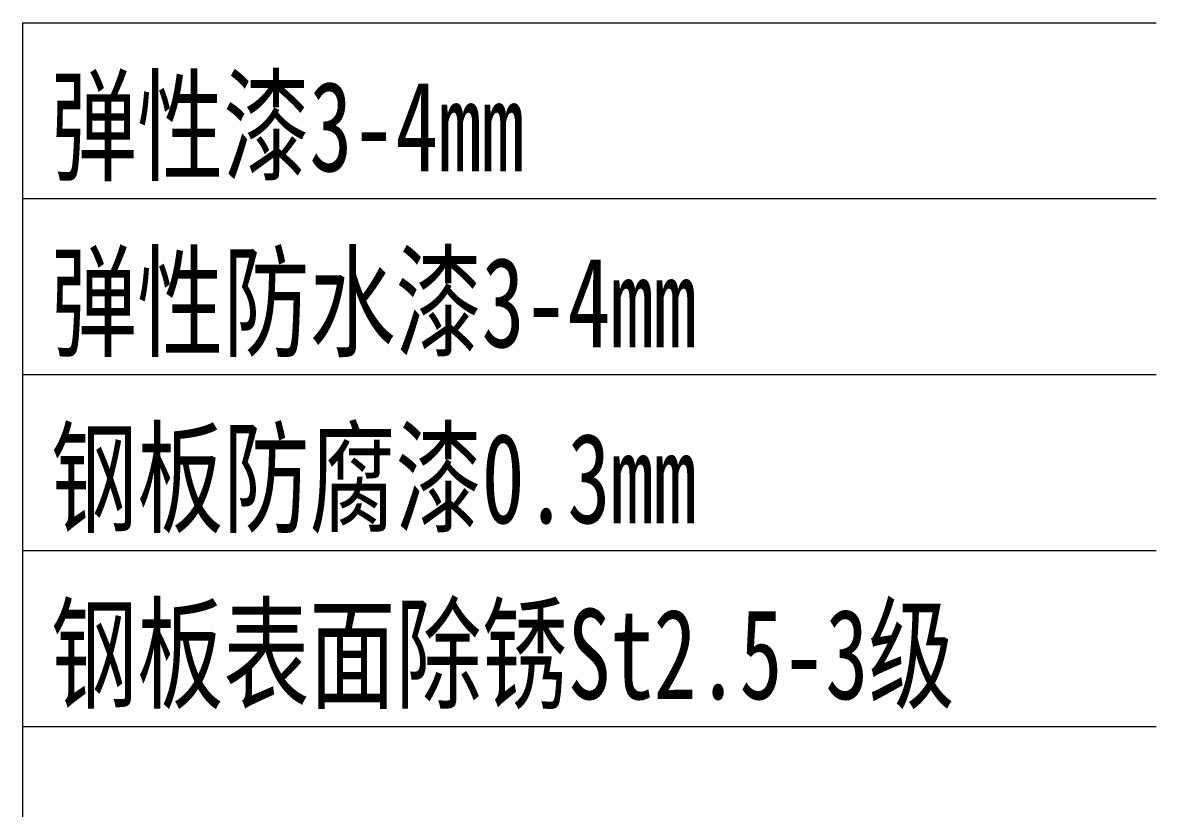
# Model space of a CAD drawing. Extents: x -2611510 to 1021013, y -44073 to 90887.
# Drawn here: x 853500 to 857690, y 53009 to 55912 of the extents above; entities that cross this region are included whole.
import ezdxf

# ---------------------------------------------------------------- set-up
doc = ezdxf.new("R2010")
doc.units = 0
doc.layers.add('文字', color=7, linetype='Continuous', lineweight=15)
doc.layers.add('标注', color=3, linetype='Continuous', lineweight=18)
doc.styles.add('fs', font='', dxfattribs={"width": 0.7})
doc.styles.get('fs').set_extended_font_data('仿宋_GB2312')

msp = doc.modelspace()

# ---------------------------------------------------------------- linework, layer by layer
at = {"layer": '文字'}
for p, q in [((853500.4, 49798.2), (853500.4, 55911.7)), ((853500.4, 55911.7), (857690.4, 55911.7)), ((853500.4, 55261.7), (857690.4, 55261.7)), ((853500.4, 54611.7), (857690.4, 54611.7)), ((853500.4, 53961.7), (857690.4, 53961.7)), ((853500.4, 53311.7), (857690.4, 53311.7))]:
    msp.add_line(p, q, dxfattribs=at)

# ---------------------------------------------------------------- texts
at = {"layer": '标注', "color": 7, "style": 'fs', "width": 0.7}
for s, height, p in [('弹性漆3-4mm', 333.33, (853605.4, 55362.5)), ('弹性防水漆3-4mm', 333.33, (853605.4, 54712.5)), ('钢板防腐漆0.3mm', 333.33, (853605.4, 54062.5)), ('钢板表面除锈St2.5-3级', 333.333, (853605.4, 53412.5))]:
    msp.add_text(s, height=height, rotation=360, dxfattribs=at).set_placement(p)

doc.saveas('drawing.dxf')
